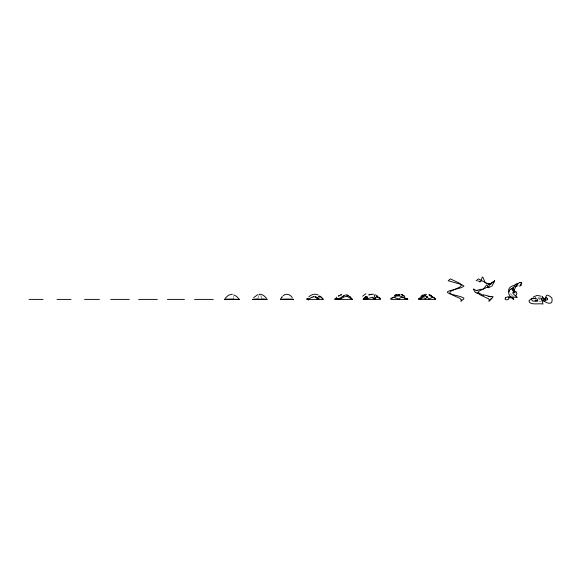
<?xml version="1.0" encoding="UTF-8"?>
<svg xmlns="http://www.w3.org/2000/svg" width="581" height="581" viewBox="0 0 581 581"><rect width="100%" height="100%" fill="white"/><g stroke="black" fill="none" stroke-linecap="round" stroke-linejoin="round"><path stroke-width="0.44" stroke-dasharray="2.9 2.18" d="M258.843 295.664L258.378 297.319A25.934 6.289 -90 0 0 258.262 297.821M541.252 301.227L538.834 301.19M538.986 299.215L540.315 299.52M513.459 296.165L512.74 295.86M512.282 295.591L509.813 293.115M260.825 295.664L261.116 296.63M233.722 296.339L233.722 297.603M261.116 296.622A23.56 5.716 90 0 1 261.406 297.821"/><path stroke-width="0.87" d="M547.353 299.099L546.874 300.101L545.624 299.941M542.255 296.797L542.69 298.162A10.843 8.599 -61.7 0 0 542.792 298.423L543.62 299.527L544.368 299.288M340.909 295.301L341.57 294.509M541.339 299.106L541.63 298.176L542.959 304.03C539.56 303.071 529.458 305.642 528.935 300.936A57.969 16.617 3.2 0 1 529.436 300.304L531.216 298.852L533.634 297.98M431.596 295.802C429.003 296.157 427.209 293.318 431.189 295.359M512.507 290.072L514.839 285.118L516.349 283.862L517.678 283.833L516.313 284.697M421.53 296.463L423.2 296.157M514.497 289.476L516.509 285.126L519.123 282.86M509.014 298.322C508.963 300.624 503.4 300.174 505.477 297.893M367.199 297.436C367.882 294.4 363.459 298.685 363.466 298.866M517.054 297.399L508.041 296.753L505.666 297.632A8.432 4.655 39.3 0 0 505.499 297.915M259.191 294.807L259.308 294.603A6.028 1.46 90 0 1 259.838 294.175A6.144 1.489 90 0 1 260.419 294.712L260.477 294.807M423.135 295.257C423.876 294.669 426.628 293.637 426.396 294.821M367.003 297.835L365.877 299.288L366.785 298.903M282.213 296.738L280.347 299.389L293.405 299.208M375.304 298.481L375.965 297.283A5.236 3.007 53 0 1 376.103 297.116L376.263 296.985M544.535 299.077L546.249 297.24L547.346 298.874M513.35 292.388L514.141 290.638L513.902 289.229M377.773 296.208C376.844 295.744 375.224 294.124 374.287 295.242C373.736 297.501 377.773 299.651 374.52 298.932A1.336 0.973 1.3 0 1 374.273 298.794L374.229 298.765M493.175 282.649L494.721 280.906L491.671 286.571M426.73 297.189L427.282 296.579M371.753 294.32L368.746 294.901L371.76 294.255M225.203 298.176L228.529 295.184L232.335 294.204M253.65 297.625L257.935 294.509M363.946 298.358L364.708 297.61M418.69 298.772C420.927 297.247 423.869 294.778 426.657 296.542M306.95 298.787L307.966 298.46M336.188 297.625L336.755 297.116M308.852 296.833C311.263 294.509 315.055 293.303 318.156 294.966M476.166 280.746L478.403 278.88L489.166 284.472L489.42 285.525L488.447 286.658L479.456 290.856L477.793 292.78L479.586 294.618L488.548 298.808L489.456 300.036L488.846 301.256L491.083 299.397M283.129 295.831C285.874 292.795 290.42 294.523 292.287 297.625M535.377 300.072L535.297 300.74L537.556 301.125M365.718 296.753L365.652 296.804A10.436 6.311 -58.4 0 0 365.442 296.884M513.219 291.727C511.258 293.623 515.87 295.511 517.061 297.211M363.169 299.244L363.597 298.997M494.576 280.95L489.282 284.646L494.446 281.073M343.044 296.201L339.391 298.518M343.494 295.896L345.216 295.046L346.944 295.097M491.78 282.954L489.166 284.472M423.723 295.831L425.561 295.438M533.467 296.869L537.178 295.431L541.136 296.208M515.318 296.019C518.143 294.502 516.64 289.628 513.372 291.64M393.446 297.457L390.802 298.598L392.814 297.559M306.87 298.925L307.632 298.874M308.947 298.939L311.401 297.523M393.795 297.261C397.426 294.596 402.074 296.027 405.16 298.823M420.731 298.692L421.087 298.496A5.701 1.249 -22.1 0 1 421.327 298.351L421.733 298.169M420.557 298.794L419.896 299.142M513.8 287.217L513.539 287.37A4.946 3.094 3.1 0 0 512.994 287.726M366.843 298.743L364.788 298.954A3.624 0.763 23.4 0 0 364.519 298.917L364.331 298.895M510.895 289.055L510.438 289.287A5.868 4.699 75.9 0 0 510.06 289.57A6.544 5.287 71.2 0 0 509.864 289.723C506.465 292.897 510.387 297.261 513.335 299.026M341.483 298.336L344.736 296.724L346.552 296.448A3.05 2.251 18.1 0 1 347.3 296.63M366.938 298.837L366.938 298.837A6.732 5.12 9.5 0 0 367.577 298.423M367.09 298.765L371.397 297.566L375.166 298.649M311.924 297.283L313.253 296.862M431.305 297.85L428.698 299.2A11.141 8.533 -28.5 0 0 426.672 296.528M515.071 286.658L518.012 285.714M418.763 298.83L419.373 298.823M335.331 298.772L334.816 299.033L337.873 298.837M422.249 297.951L422.685 297.828A1.845 1.169 -12.7 0 1 422.91 297.77L424.377 298.017L425.684 299.193M477.887 290.653C474.038 290.674 471.285 285.859 475.309 292.403M515.093 285.068C511.984 285.649 506.915 288.118 509.145 291.974M489.093 287.74L487.975 287.573L487.241 285.082L486.66 284.843L483.842 288.604L482.223 289.491M406.787 298.714L407.179 298.699M318.678 296.332L320.625 296.898L323.159 299.2A13.61 4.031 55.2 0 0 321.424 297.283C316.492 292.635 321.38 302.105 316.935 297.581M511.767 288.772L511.251 288.917A6.761 4.764 -72.6 0 0 510.895 289.106M340.001 298.83L339.624 298.895M341.534 294.465L338.265 296.005L339.013 296.128M335.651 298.685L338.672 298.975M508.491 297.436L513.067 297.988M535.689 300.994C539.124 301.307 537.875 298.481 535.159 298.641M520.162 282.598L520.561 282.591M512.275 288.706L513.284 288.815M253.076 299.353L253.774 299.324M254.238 299.302L255.524 299.259M255.872 299.244L257.267 299.215M257.623 299.208L262.046 299.208M535.145 301.023C531.128 302.389 530.293 297.029 534.513 298.511M29.05 299.397L43.038 299.397M57.025 299.397L71.013 299.397M84.528 299.397L99.453 299.397M110.637 299.397L129.287 299.397M138.612 299.397L157.262 299.397M167.379 299.397L184.446 299.397M194.562 299.397L213.212 299.397M233.722 294.916L236.525 296.339L239.321 299.389L224.404 299.208M306.79 299.397L323.159 299.397M334.721 299.397L352.478 299.397L350.532 297.378M363.169 299.397L380.548 299.397M390.759 299.397L407.855 299.397M418.589 299.397L435.561 299.397M540.635 298.169L538.224 298.097M404.725 296.913L404.768 296.92A2.055 0.385 32 0 0 403.534 295.787A2.055 0.385 32 0 0 401.667 294.821M262.401 299.215L264.849 299.28M429.591 295.7L431.247 296.034M265.197 299.295L265.895 299.324M266.592 299.353L261.697 299.208A23.56 5.716 90 0 0 261.639 298.917M266.359 299.338L267.296 299.208M239.321 299.389L224.404 299.389L233.722 299.208L233.722 298.772M266.948 299.368L252.372 299.397L257.971 299.208A25.934 6.289 -90 0 1 258.029 298.917M372.319 294.189L373.416 294.298M352.478 299.389L347.315 296.579M377.033 296.804L377.824 297.051A4.394 2.803 35.3 0 1 378.151 297.16M483.399 295.315C480.305 294.502 479.325 291.909 477.037 293.565M479.492 281.908L480.843 281.458L482.099 277.428L482.767 276.97L485.12 282.489L486.609 283.659M394.978 297.719L398.98 299.193A7.437 6.028 22.5 0 1 400.549 297.762L400.636 297.646A3.493 2.723 17.7 0 1 402.72 297.327L404.165 297.639M535.617 297.777L535.304 297.683M488.069 296.477L493.131 296.644L491.904 298.227M520.954 282.649L521.389 282.824M261.261 294.371L263.636 295.489L266.49 298.176M407.266 298.721L407.782 299.041L405.843 298.351M515.049 292.788L514.984 292.766A1.961 0.98 15.1 0 0 514.207 292.541A2.629 1.3 15.1 0 0 513.488 292.49M431.429 296.099L435.539 299.099M434 297.828L434.755 298.293M541.812 300.108C549.234 304.793 541.688 289.171 551.812 297.842C553.7 305.867 546.794 303.485 542.952 300.246M378.137 297.203L380.548 298.757L379.422 297.559M348.012 295.533L349.827 296.775M545.276 299.745L542.313 296.768M515.071 292.889L513.502 291.321M315.672 296.6L316.137 296.985M372.537 297.174L373.932 298.511M513.8 299.411L513.822 299.426A2.142 0.886 29 0 1 513.263 298.22M521.745 283.223L521.702 283.121A5.774 2.033 -23.2 0 0 521.469 282.78M341.432 298.256A6.58 5.069 -3.3 0 1 339.965 298.743M339.66 299.033A4.488 3.246 -3.5 0 1 338.658 299.113M335.542 298.83A5.963 1.322 20 0 1 335.883 298.801M337.888 298.692A2.687 1.489 -6.4 0 0 338.498 298.619A3.74 2.571 -6.2 0 0 339.297 298.38M343.03 296.303A14.351 6.188 -51.9 0 1 343.473 295.998M346.908 294.966A3.108 1.649 32.5 0 1 348.048 295.424M350.096 296.651A10.531 5.193 29.5 0 1 350.822 297.298M307.945 298.387A6.347 1.99 74.6 0 1 308.184 298.409M307.719 299.259A6.18 1.503 70.4 0 1 308.279 299.89M308.932 299.505A7.488 4.488 -56.9 0 1 308.104 299.847M315.744 297.24A14.423 10.93 -4.1 0 1 317.516 299.338M317.676 299.15A12.121 6.819 46.6 0 1 317.669 297.748M311.452 297.588A7.647 5.287 -9.2 0 1 311.975 297.349M313.246 296.789A5.011 4.009 -4.7 0 1 316.877 297.639M367.076 297.465A9.608 4.19 -25.5 0 1 366.865 297.857M362.58 296.223A22.034 8.715 -44.7 0 1 365.979 293.725M369.567 294.226A7.981 0.748 -39.7 0 1 369.472 294.349M366.611 296.354A3.159 0.363 -34.5 0 1 366.357 296.55M365.928 297.479A2.992 0.537 -33.4 0 1 366.56 297.094M364.883 298.053A11.475 6.485 -56.4 0 1 365.58 297.421M377.272 296.717A9.173 4.118 33.6 0 1 378.71 297.864M377.033 296.818A1.394 0.734 31.7 0 0 376.72 296.811L376.575 296.833A2.527 1.416 37.2 0 0 376.277 297M375.246 298.525A3.326 1.954 -14.9 0 1 375.137 298.685M374.135 298.757A4.953 3.544 2.7 0 1 373.888 298.54M363.779 299.179A6.376 2.135 36.8 0 1 364.548 299.208M393.577 297.581A18.04 11.133 -17.9 0 1 393.918 297.385M405.85 298.503A9.463 4.19 54.2 0 1 405.124 297.98M406.046 298.787A7.19 2.077 -77.6 0 1 406.802 298.656M399.22 295.46A1.423 0.588 -5.1 0 1 397.012 295.431M397.106 294.85A1.423 0.588 -5.1 0 1 398.537 294.487A1.423 0.588 -5.1 0 1 399.677 294.843M392.705 297.392A6.776 4.22 43.6 0 1 394.913 297.436M407.223 298.641A14.605 3.217 -54.2 0 1 407.296 298.678M419.344 298.736A7.371 1.946 73.2 0 1 419.758 298.641M431.4 295.627A3.188 0.545 19 0 1 431.516 295.744M429.773 295.395A5.795 1.14 11.4 0 1 430.339 295.627M425.597 299.15A13.85 10.335 38 0 1 426.694 297.167M421.639 298.089A3.384 1.888 -13.3 0 1 422.176 297.857M431.487 297.181A7.001 4.147 -55.7 0 1 434.051 297.762M435.016 298.329A11.199 2.324 13.1 0 1 435.118 298.423M421 296.513A2.752 1.474 -23.1 0 1 422.612 295.061M424.224 295.773A5.556 1.409 -24.9 0 1 423.651 296.157M280.347 299.389A109.722 109.722 0 0 1 293.405 299.389M281.632 297.61A25.499 6.188 90 0 1 281.981 297.036M491.867 298.227A8.846 1.859 -5.6 0 1 490.052 299.317M483.312 294.821A8.809 1.017 11.6 0 1 490.829 296.833M478.279 293.463A8.817 1.656 7.9 0 1 475.817 292.432M476.021 290.834A8.809 1.344 -10.1 0 1 481.388 289.185M490.633 286.644A8.817 1.387 -9.8 0 1 487.728 287.602M487.764 283.455A8.809 1.612 8.2 0 1 490.974 284.516M480.857 281.734A8.846 1.082 11.4 0 1 477.778 280.863M514.563 289.556A3.798 1.896 65.5 0 1 512.515 290.13M519.182 282.569A6.282 3.53 -61.8 0 1 520.22 282.431M520.598 282.54A6.086 2.607 -41.1 0 1 520.983 282.613M521.535 283.252A5.563 1.888 -15.2 0 1 520.482 284.291M521.36 284.443A6.638 2.36 -3 0 1 520.017 285.191M521.266 285.453A13.566 4.227 -6.1 0 1 519.494 286.157M512.471 289.047A4.495 2.752 1.4 0 1 512.66 287.835M511.708 288.968A5.883 3.232 -47.7 0 1 512.202 288.873M513.176 299.055A5.708 1.59 33 0 1 513.444 299.273M508.76 297.973A10.974 5.178 63.3 0 1 509.021 297.545M535.697 300.755A7.204 4.27 -6.3 0 1 535.174 300.776M534.186 298.293A5.534 1.147 16.8 0 1 534.898 298.423M547.375 298.852A5.135 2.447 -47 0 1 547.389 299.077M545.61 300.036A11.918 6.231 -83.2 0 1 545.37 299.934M545.414 299.76A13.508 7.081 -83 0 1 545.29 299.687M544.557 299.084A1.525 0.864 -47.2 0 1 544.382 299.302M461.488 300.123L460.871 301.256L463.812 298.881L463.827 298.082L460.842 296.702L449.665 293.783L447.363 292.475L447.595 291.742L449.091 290.943L461.343 287.668L463.979 286.135L461.677 284.53L448.191 280.746L450.428 278.88L459.716 283.339L461.488 285.264L459.636 287.188L450.929 291.204L449.912 292.258L449.948 293.216L452.105 294.879L459.92 298.373L461.488 300.123M398.363 294.48L400.048 294.516L398.377 294.458M396.474 294.661L394.622 295.518L396.453 294.676M491.657 283.056L489.26 284.603L491.657 283.056M401.834 294.676L403.933 295.693L401.834 294.676"/></g></svg>
